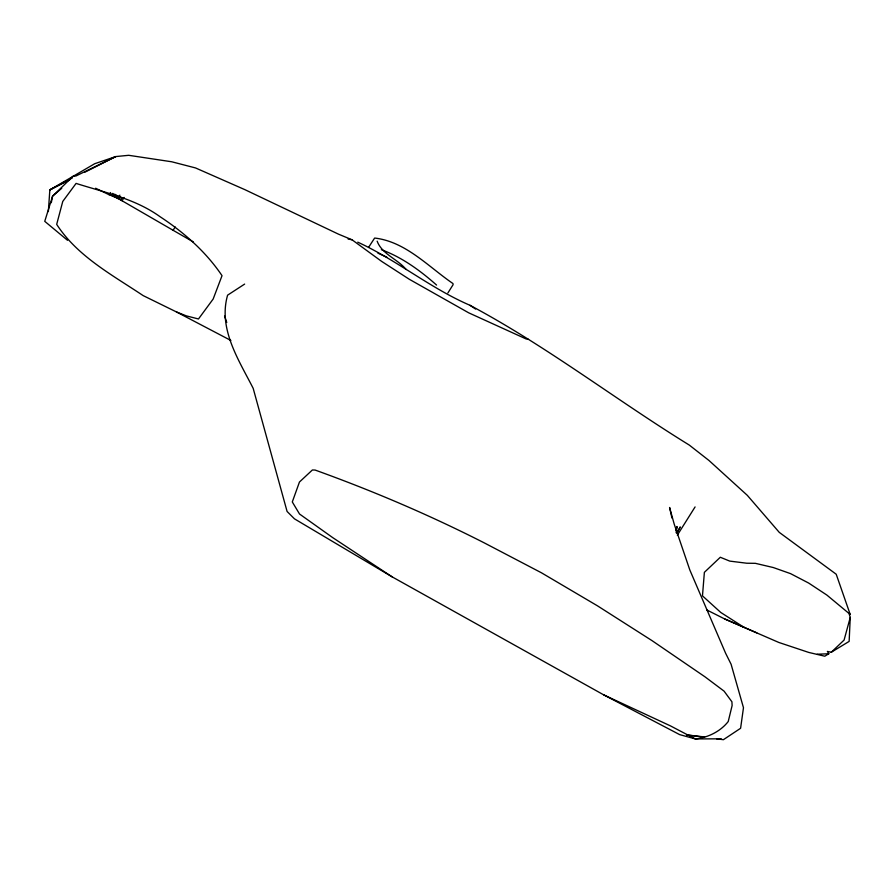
<?xml version="1.0" encoding="UTF-8"?>
<svg xmlns="http://www.w3.org/2000/svg" width="895" height="895" viewBox="0 0 895 895"><rect width="100%" height="100%" fill="white"/><g stroke="black" fill="none" stroke-linecap="round" stroke-linejoin="round"><path stroke-width="1.34" d="M357.765 242.165C396.854 260.143 430.338 288.235 469.987 305.296C546.599 346.085 615.491 399.573 689.284 445.072L708.997 460.5L747.303 495.327L779.265 532.368L836.21 574.232L850.205 614.451L849.21 614.16L850.25 617.427L849.142 641.402L831.287 652.242L827.405 651.437L828.815 653.753L824.765 656.203L808.756 652.433L778.784 642.442L724.67 618.948L706.726 609.931M48.352 211.556L49.84 189.885L94.713 163.718L115.757 156.569L128.712 155.305L171.75 161.782L195.513 167.936L244.894 189.662L338.455 234.143L352.059 239.793L381.639 261.385L409.306 279.274L468.678 312.814L526.059 338.925L528.509 339.35M676.128 532.715L676.989 526.495L676.195 530.489M721.213 738.822L695.337 738.923L679.641 734.616L603.655 694.833L392.044 576.805L294.466 518.843L287.082 511.448L253.173 388.329C238.551 359.566 218.033 328.868 227.587 295.171L244.648 284.084M51.295 202.706L52.581 196.162L73.066 176.248L76.008 175.957L115.757 156.569L84.667 172.287M850.25 617.427L844.086 640.07L831.287 652.242M677.269 532.614L680.278 526.931L676.754 532.961M95.62 188.23L109.179 194.774L110.577 192.559M109.179 194.774L111.383 195.569L112.77 193.354M111.383 195.569L112.569 196.05L113.956 193.835M112.569 196.05L113.81 196.587L115.198 194.372M113.81 196.587L115.097 197.168L116.484 194.953M115.097 197.168L116.428 197.795L117.816 195.58M116.428 197.795L117.793 198.477L119.874 195.155M117.793 198.477L119.192 199.193L120.579 196.978M119.192 199.193L120.612 199.954L122 197.739M120.612 199.954L122.044 200.748L124.136 197.426M122.044 200.748L173.104 230.283L175.185 226.961M368.55 247.4L374.636 238.048C405.648 241.594 428.19 266.576 452.959 283.547L453.116 284.644L447.903 292.945M677.314 535.21L695.079 506.928M61.755 188.252L52.581 196.162L44.75 221.333L67.528 240.296M72.45 177.848L49.84 189.885L69.743 179.828M828.815 653.753L817.191 654.223M704.634 736.954L686.678 734.94L703 737.055M716.593 738.811L723.395 739.695L740.601 728.273L743.476 707.721L731.092 664.235L725.632 653.283L689.799 569.925L674.248 524.246L669.583 507.476L671.944 518.037M348.099 239.032L352.059 239.793M381.359 249.671C402.079 257.312 420.158 270.525 436.57 285.058M176.449 311.941L186.384 315.879L198.477 318.978L213.167 299.019L222.027 275.671C206.029 251.887 184.001 232.42 160.16 216.78C135.179 198.735 104.771 192.526 76.086 183.408L62.762 201.431L56.687 224.365C77.227 256.25 112.356 275.011 143.144 295.596L176.449 311.941L230.888 340.469M724.67 618.948L756.79 632.854M377.936 253.162L386.819 257.145M603.655 694.833L670.456 725.89L695.337 738.923C707.911 737.637 720.374 731.517 728.228 721.538L732.121 705.54L731.92 701.803L724.089 691.153L705.059 676.877L652.052 640.652L597.412 605.792L541.397 572.766L484.598 543.052C429.723 515.117 373.025 490.919 315.107 470.054L312.389 469.976L299.456 482.025L292.296 501.95L299.523 514.01L332.75 537.649L392.044 576.805M744.226 627.473L720.721 612.426L702.474 595.869L704.376 572.341L720.307 557.261L729.761 561.109L746.766 563.223L755.402 563.335L773.302 567.542L790.565 573.639L808.722 583.092L826.879 595.074L850.205 614.451M173.104 230.283L193.275 241.907M469.987 305.296L475.581 309.055M406.151 269.518C397.816 259.181 381.863 254.135 377.153 241.169M224.567 316.058L226.759 322.469"/></g></svg>
